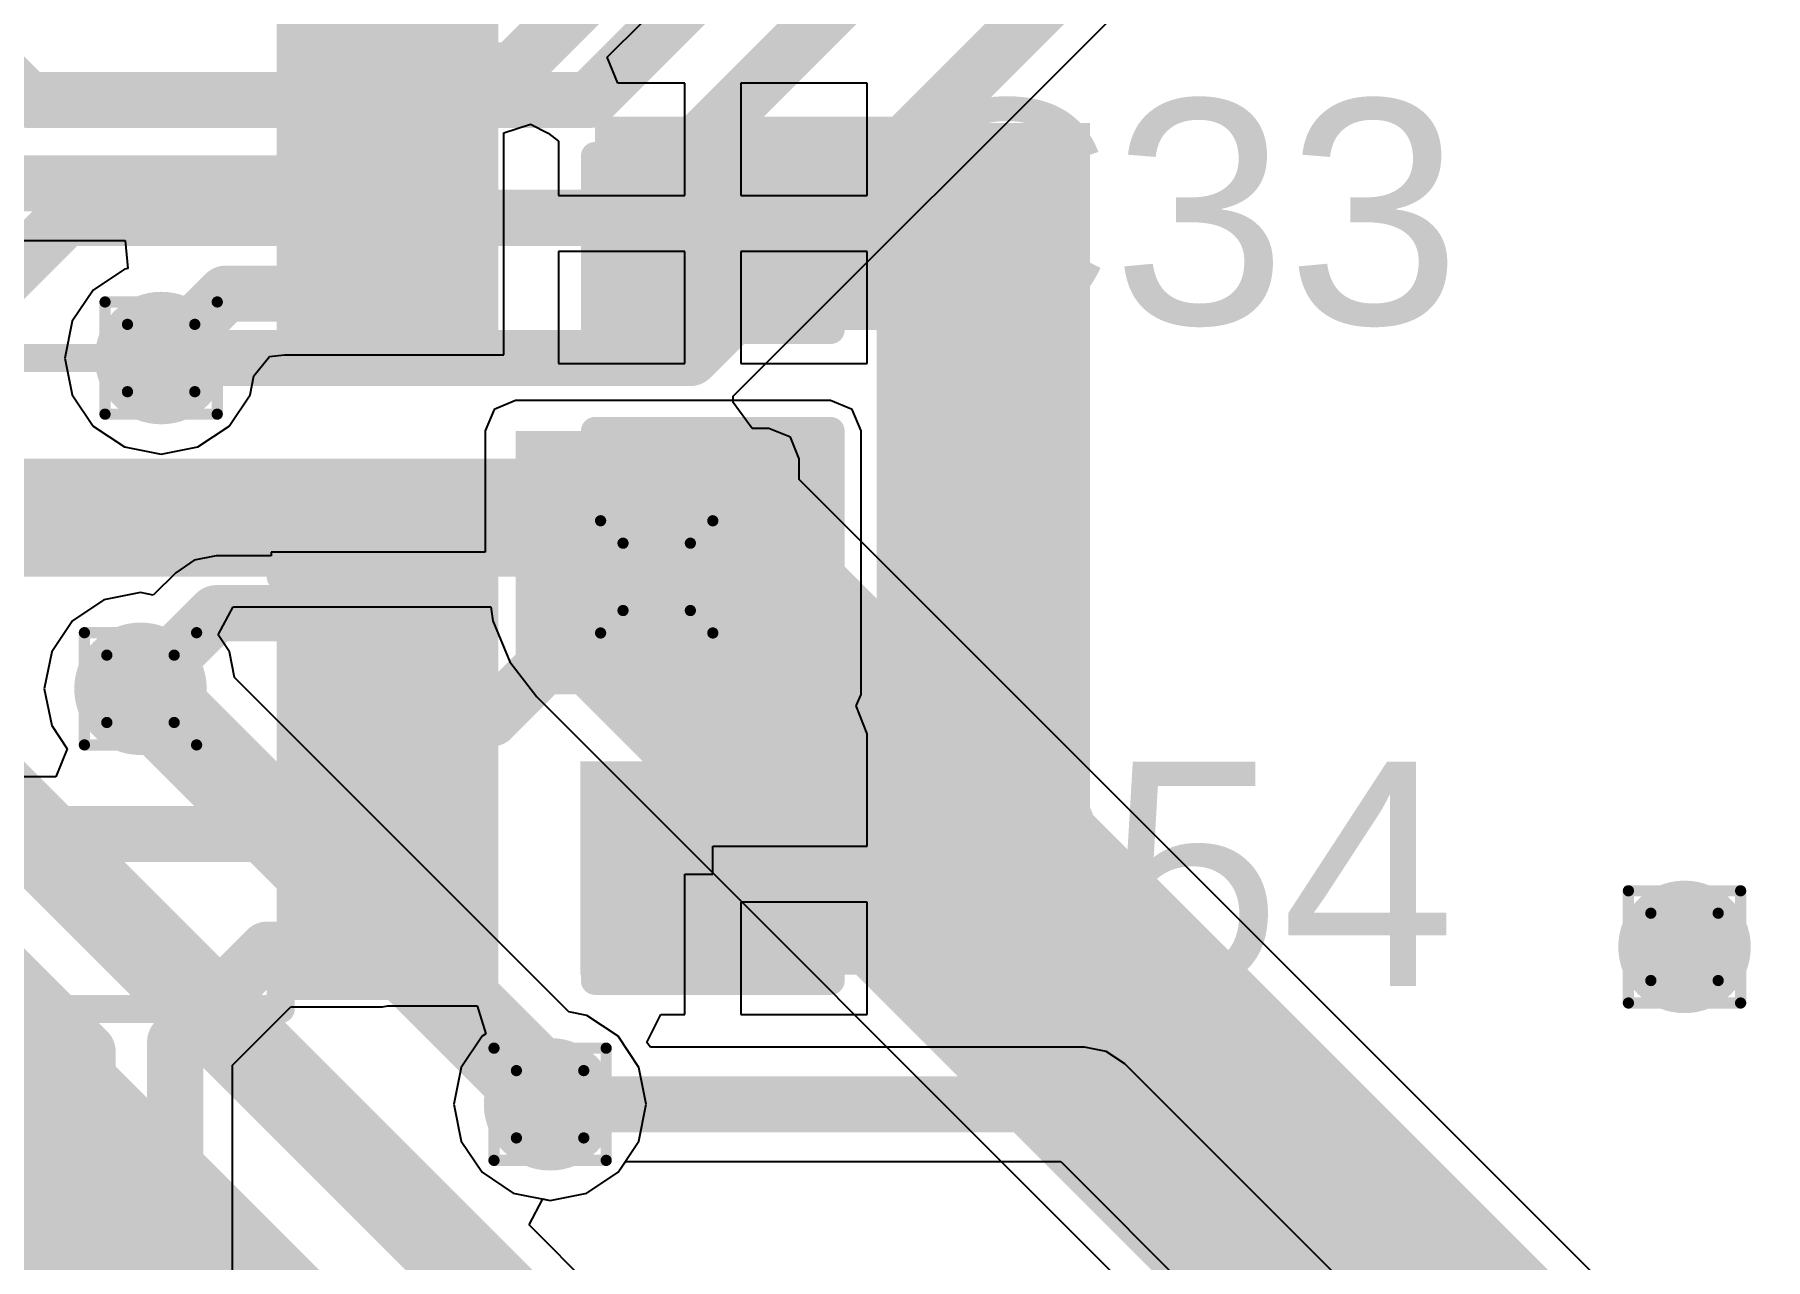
# Model space of a CAD drawing. Header units: inches. Extents: x -0.3 to 9.9, y -0.4 to 5.
# Drawn here: x 1.2029 to 1.5114, y 1.7793 to 1.9976 of the extents above; entities that cross this region are included whole.
import ezdxf

# ---------------------------------------------------------------- set-up
doc = ezdxf.new("R2010")
doc.units = ezdxf.units.IN
doc.header["$MEASUREMENT"] = 0
for name, color, linetype in [('Bottom Layer', 5, 'Continuous'), ('Bottom Solder', 6, 'Continuous'), ('Drill Drawing', 1, 'Continuous'), ('Top Layer', 1, 'Continuous'), ('Top Overlay', 2, 'Continuous'), ('Top Paste', 8, 'Continuous'), ('Top Solder', 216, 'Continuous'), ('Via Holes', 16, 'Continuous')]:
    doc.layers.add(name, color=color, linetype=linetype)
doc.styles.add('Arial', font='', dxfattribs={"height": 0.2})
doc.styles.get('Arial').set_extended_font_data('Arial')

# ---------------------------------------------------------------- blocks, each defined once
blk = doc.blocks.new('C___0603_46')
at = {"layer": 'Top Layer'}
for points in [[(-0.015, 0.0175), (-0.015, -0.0175), (-0.045, -0.0175), (-0.045, 0.0175)], [(0.045, 0.0175), (0.045, -0.0175), (0.015, -0.0175), (0.015, 0.0175)]]:
    blk.add_hatch(color=1, dxfattribs=at).paths.add_polyline_path(points)
at = {"layer": 'Top Paste'}
for points in [[(-0.015, 0.0175), (-0.015, -0.0175), (-0.045, -0.0175), (-0.045, 0.0175)], [(0.045, 0.0175), (0.045, -0.0175), (0.015, -0.0175), (0.015, 0.0175)]]:
    blk.add_hatch(color=8, dxfattribs=at).paths.add_polyline_path(points)
at = {"layer": 'Top Solder'}
for points in [[(-0.01264, 0.01986), (-0.01264, -0.01986), (-0.04736, -0.01986), (-0.04736, 0.01986)], [(0.04736, 0.01986), (0.04736, -0.01986), (0.01264, -0.01986), (0.01264, 0.01986)]]:
    blk.add_hatch(color=216, dxfattribs=at).paths.add_polyline_path(points)
at = {"layer": 'Top Overlay'}
for points in [[(-0.049, -0.021, 0.005, 0.005, 0), (-0.049, 0.021, 0.005, 0.005, 0)], [(-0.018, 0.021, 0.005, 0.005, 0), (-0.049, 0.021, 0.005, 0.005, 0)], [(0.049, 0.021, 0.005, 0.005, 0), (0.018, 0.021, 0.005, 0.005, 0)], [(0.049, -0.021, 0.005, 0.005, 0), (0.049, 0.021, 0.005, 0.005, 0)], [(-0.018, -0.021, 0.005, 0.005, 0), (-0.049, -0.021, 0.005, 0.005, 0)], [(0.049, -0.021, 0.005, 0.005, 0), (0.018, -0.021, 0.005, 0.005, 0)]]:
    blk.add_lwpolyline(points, format="xyseb", dxfattribs=at)
for points in [[(-0.05025, 0.021, 0.0025, 0.0025, 1), (-0.04775, 0.021, 0.0025, 0.0025, 1)], [(-0.05025, 0.021, 0.0025, 0.0025, 1), (-0.04775, 0.021, 0.0025, 0.0025, 1)], [(-0.01925, 0.021, 0.0025, 0.0025, 1), (-0.01675, 0.021, 0.0025, 0.0025, 1)], [(0.01675, 0.021, 0.0025, 0.0025, 1), (0.01925, 0.021, 0.0025, 0.0025, 1)], [(0.04775, 0.021, 0.0025, 0.0025, 1), (0.05025, 0.021, 0.0025, 0.0025, 1)], [(0.04775, 0.021, 0.0025, 0.0025, 1), (0.05025, 0.021, 0.0025, 0.0025, 1)], [(-0.05025, -0.021, 0.0025, 0.0025, 1), (-0.04775, -0.021, 0.0025, 0.0025, 1)], [(-0.05025, -0.021, 0.0025, 0.0025, 1), (-0.04775, -0.021, 0.0025, 0.0025, 1)], [(-0.01925, -0.021, 0.0025, 0.0025, 1), (-0.01675, -0.021, 0.0025, 0.0025, 1)], [(0.01675, -0.021, 0.0025, 0.0025, 1), (0.01925, -0.021, 0.0025, 0.0025, 1)], [(0.04775, -0.021, 0.0025, 0.0025, 1), (0.05025, -0.021, 0.0025, 0.0025, 1)], [(0.04775, -0.021, 0.0025, 0.0025, 1), (0.05025, -0.021, 0.0025, 0.0025, 1)]]:
    blk.add_lwpolyline(points, format="xyseb", close=True, dxfattribs=at)
blk = doc.blocks.new('8_VSSOP_51')
at = {"layer": 'Top Layer'}
for points in [[(-0.07677, 0.03543), (-0.04528, 0.03543), (-0.04528, 0.02362), (-0.07677, 0.02362)], [(0.04528, 0.03543), (0.07677, 0.03543), (0.07677, 0.02362), (0.04528, 0.02362)], [(-0.07677, 0.01575), (-0.04528, 0.01575), (-0.04528, 0.00394), (-0.07677, 0.00394)], [(0.04528, 0.01575), (0.07677, 0.01575), (0.07677, 0.00394), (0.04528, 0.00394)], [(-0.07677, -0.00394), (-0.04528, -0.00394), (-0.04528, -0.01575), (-0.07677, -0.01575)], [(0.04528, -0.00394), (0.07677, -0.00394), (0.07677, -0.01575), (0.04528, -0.01575)], [(-0.07677, -0.02362), (-0.04528, -0.02362), (-0.04528, -0.03543), (-0.07677, -0.03543)], [(0.04528, -0.02362), (0.07677, -0.02362), (0.07677, -0.03543), (0.04528, -0.03543)]]:
    blk.add_hatch(color=1, dxfattribs=at).paths.add_polyline_path(points)
at = {"layer": 'Top Paste'}
for points in [[(-0.07677, 0.03543), (-0.04528, 0.03543), (-0.04528, 0.02362), (-0.07677, 0.02362)], [(0.04528, 0.03543), (0.07677, 0.03543), (0.07677, 0.02362), (0.04528, 0.02362)], [(-0.07677, 0.01575), (-0.04528, 0.01575), (-0.04528, 0.00394), (-0.07677, 0.00394)], [(0.04528, 0.01575), (0.07677, 0.01575), (0.07677, 0.00394), (0.04528, 0.00394)], [(-0.07677, -0.00394), (-0.04528, -0.00394), (-0.04528, -0.01575), (-0.07677, -0.01575)], [(0.04528, -0.00394), (0.07677, -0.00394), (0.07677, -0.01575), (0.04528, -0.01575)], [(-0.07677, -0.02362), (-0.04528, -0.02362), (-0.04528, -0.03543), (-0.07677, -0.03543)], [(0.04528, -0.02362), (0.07677, -0.02362), (0.07677, -0.03543), (0.04528, -0.03543)]]:
    blk.add_hatch(color=8, dxfattribs=at).paths.add_polyline_path(points)
at = {"layer": 'Top Solder'}
for points in [[(-0.08077, 0.03943), (-0.04128, 0.03943), (-0.04128, 0.01962), (-0.08077, 0.01962)], [(0.04128, 0.03943), (0.08077, 0.03943), (0.08077, 0.01962), (0.04128, 0.01962)], [(-0.08077, 0.01975), (-0.04128, 0.01975), (-0.04128, -0.00006), (-0.08077, -0.00006)], [(0.04128, 0.01975), (0.08077, 0.01975), (0.08077, -0.00006), (0.04128, -0.00006)], [(-0.08077, 0.00006), (-0.04128, 0.00006), (-0.04128, -0.01975), (-0.08077, -0.01975)], [(0.04128, 0.00006), (0.08077, 0.00006), (0.08077, -0.01975), (0.04128, -0.01975)], [(-0.08077, -0.01962), (-0.04128, -0.01962), (-0.04128, -0.03943), (-0.08077, -0.03943)], [(0.04128, -0.01962), (0.08077, -0.01962), (0.08077, -0.03943), (0.04128, -0.03943)]]:
    blk.add_hatch(color=216, dxfattribs=at).paths.add_polyline_path(points)
at = {"layer": 'Top Overlay'}
for points in [[(-0.041, 0.041, 0.005, 0.005, 0), (0.038, 0.041, 0.005, 0.005, 0)], [(-0.087, 0.035, 0.005, 0.005, 0), (-0.082, 0.03, 0.005, 0.005, 0)], [(-0.087, 0.025, 0.005, 0.005, 0), (-0.087, 0.035, 0.005, 0.005, 0)], [(-0.087, 0.025, 0.005, 0.005, 0), (-0.082, 0.03, 0.005, 0.005, 0)], [(-0.041, -0.041, 0.005, 0.005, 0), (0.038, -0.041, 0.005, 0.005, 0)]]:
    blk.add_lwpolyline(points, format="xyseb", dxfattribs=at)
for points in [[(-0.04225, 0.041, 0.0025, 0.0025, 1), (-0.03975, 0.041, 0.0025, 0.0025, 1)], [(0.03675, 0.041, 0.0025, 0.0025, 1), (0.03925, 0.041, 0.0025, 0.0025, 1)], [(-0.08825, 0.035, 0.0025, 0.0025, 1), (-0.08575, 0.035, 0.0025, 0.0025, 1)], [(-0.08825, 0.035, 0.0025, 0.0025, 1), (-0.08575, 0.035, 0.0025, 0.0025, 1)], [(-0.08325, 0.03, 0.0025, 0.0025, 1), (-0.08075, 0.03, 0.0025, 0.0025, 1)], [(-0.08325, 0.03, 0.0025, 0.0025, 1), (-0.08075, 0.03, 0.0025, 0.0025, 1)], [(-0.08825, 0.025, 0.0025, 0.0025, 1), (-0.08575, 0.025, 0.0025, 0.0025, 1)], [(-0.08825, 0.025, 0.0025, 0.0025, 1), (-0.08575, 0.025, 0.0025, 0.0025, 1)], [(-0.04225, -0.041, 0.0025, 0.0025, 1), (-0.03975, -0.041, 0.0025, 0.0025, 1)], [(0.03675, -0.041, 0.0025, 0.0025, 1), (0.03925, -0.041, 0.0025, 0.0025, 1)]]:
    blk.add_lwpolyline(points, format="xyseb", close=True, dxfattribs=at)
blk = doc.blocks.new('VSSOP_8_2_2_3_0_5__52')
at = {"layer": 'Top Layer'}
for points in [[(-0.04528, 0.03543), (-0.04528, 0.02362), (-0.07677, 0.02362), (-0.07677, 0.03543)], [(0.07677, 0.03543), (0.07677, 0.02362), (0.04528, 0.02362), (0.04528, 0.03543)], [(-0.04528, 0.01575), (-0.04528, 0.00394), (-0.07677, 0.00394), (-0.07677, 0.01575)], [(0.07677, 0.01575), (0.07677, 0.00394), (0.04528, 0.00394), (0.04528, 0.01575)], [(-0.04528, -0.00394), (-0.04528, -0.01575), (-0.07677, -0.01575), (-0.07677, -0.00394)], [(0.07677, -0.00394), (0.07677, -0.01575), (0.04528, -0.01575), (0.04528, -0.00394)], [(-0.04528, -0.02362), (-0.04528, -0.03543), (-0.07677, -0.03543), (-0.07677, -0.02362)], [(0.07677, -0.02362), (0.07677, -0.03543), (0.04528, -0.03543), (0.04528, -0.02362)]]:
    blk.add_hatch(color=1, dxfattribs=at).paths.add_polyline_path(points)
at = {"layer": 'Top Paste'}
for points in [[(-0.04528, 0.03543), (-0.04528, 0.02362), (-0.07677, 0.02362), (-0.07677, 0.03543)], [(0.07677, 0.03543), (0.07677, 0.02362), (0.04528, 0.02362), (0.04528, 0.03543)], [(-0.04528, 0.01575), (-0.04528, 0.00394), (-0.07677, 0.00394), (-0.07677, 0.01575)], [(0.07677, 0.01575), (0.07677, 0.00394), (0.04528, 0.00394), (0.04528, 0.01575)], [(-0.04528, -0.00394), (-0.04528, -0.01575), (-0.07677, -0.01575), (-0.07677, -0.00394)], [(0.07677, -0.00394), (0.07677, -0.01575), (0.04528, -0.01575), (0.04528, -0.00394)], [(-0.04528, -0.02362), (-0.04528, -0.03543), (-0.07677, -0.03543), (-0.07677, -0.02362)], [(0.07677, -0.02362), (0.07677, -0.03543), (0.04528, -0.03543), (0.04528, -0.02362)]]:
    blk.add_hatch(color=8, dxfattribs=at).paths.add_polyline_path(points)
at = {"layer": 'Top Solder'}
for points in [[(-0.04128, 0.03943), (-0.04128, 0.01962), (-0.08077, 0.01962), (-0.08077, 0.03943)], [(0.08077, 0.03943), (0.08077, 0.01962), (0.04128, 0.01962), (0.04128, 0.03943)], [(-0.04128, 0.01975), (-0.04128, -0.00006), (-0.08077, -0.00006), (-0.08077, 0.01975)], [(0.08077, 0.01975), (0.08077, -0.00006), (0.04128, -0.00006), (0.04128, 0.01975)], [(-0.04128, 0.00006), (-0.04128, -0.01975), (-0.08077, -0.01975), (-0.08077, 0.00006)], [(0.08077, 0.00006), (0.08077, -0.01975), (0.04128, -0.01975), (0.04128, 0.00006)], [(-0.04128, -0.01962), (-0.04128, -0.03943), (-0.08077, -0.03943), (-0.08077, -0.01962)], [(0.08077, -0.01962), (0.08077, -0.03943), (0.04128, -0.03943), (0.04128, -0.01962)]]:
    blk.add_hatch(color=216, dxfattribs=at).paths.add_polyline_path(points)
at = {"layer": 'Top Overlay'}
for points in [[(-0.042, 0.036, 0.005, 0.005, 0), (-0.042, 0.041, 0.005, 0.005, 0)], [(-0.042, 0.041, 0.005, 0.005, 0), (0.042, 0.041, 0.005, 0.005, 0)], [(0.042, 0.036, 0.005, 0.005, 0), (0.042, 0.041, 0.005, 0.005, 0)], [(-0.088, 0.025, 0.005, 0.005, 0), (-0.088, 0.035, 0.005, 0.005, 0)], [(-0.088, 0.035, 0.005, 0.005, 0), (-0.083, 0.03, 0.005, 0.005, 0)], [(-0.088, 0.025, 0.005, 0.005, 0), (-0.083, 0.03, 0.005, 0.005, 0)], [(-0.042, -0.041, 0.005, 0.005, 0), (-0.042, -0.036, 0.005, 0.005, 0)], [(0.042, -0.041, 0.005, 0.005, 0), (0.042, -0.036, 0.005, 0.005, 0)], [(-0.042, -0.041, 0.005, 0.005, 0), (0.042, -0.041, 0.005, 0.005, 0)]]:
    blk.add_lwpolyline(points, format="xyseb", dxfattribs=at)
for points in [[(-0.04325, 0.041, 0.0025, 0.0025, 1), (-0.04075, 0.041, 0.0025, 0.0025, 1)], [(-0.04325, 0.041, 0.0025, 0.0025, 1), (-0.04075, 0.041, 0.0025, 0.0025, 1)], [(0.04075, 0.041, 0.0025, 0.0025, 1), (0.04325, 0.041, 0.0025, 0.0025, 1)], [(0.04075, 0.041, 0.0025, 0.0025, 1), (0.04325, 0.041, 0.0025, 0.0025, 1)], [(-0.08925, 0.035, 0.0025, 0.0025, 1), (-0.08675, 0.035, 0.0025, 0.0025, 1)], [(-0.08925, 0.035, 0.0025, 0.0025, 1), (-0.08675, 0.035, 0.0025, 0.0025, 1)], [(-0.04325, 0.036, 0.0025, 0.0025, 1), (-0.04075, 0.036, 0.0025, 0.0025, 1)], [(0.04075, 0.036, 0.0025, 0.0025, 1), (0.04325, 0.036, 0.0025, 0.0025, 1)], [(-0.08425, 0.03, 0.0025, 0.0025, 1), (-0.08175, 0.03, 0.0025, 0.0025, 1)], [(-0.08425, 0.03, 0.0025, 0.0025, 1), (-0.08175, 0.03, 0.0025, 0.0025, 1)], [(-0.08925, 0.025, 0.0025, 0.0025, 1), (-0.08675, 0.025, 0.0025, 0.0025, 1)], [(-0.08925, 0.025, 0.0025, 0.0025, 1), (-0.08675, 0.025, 0.0025, 0.0025, 1)], [(-0.04325, -0.036, 0.0025, 0.0025, 1), (-0.04075, -0.036, 0.0025, 0.0025, 1)], [(0.04075, -0.036, 0.0025, 0.0025, 1), (0.04325, -0.036, 0.0025, 0.0025, 1)], [(-0.04325, -0.041, 0.0025, 0.0025, 1), (-0.04075, -0.041, 0.0025, 0.0025, 1)], [(-0.04325, -0.041, 0.0025, 0.0025, 1), (-0.04075, -0.041, 0.0025, 0.0025, 1)], [(0.04075, -0.041, 0.0025, 0.0025, 1), (0.04325, -0.041, 0.0025, 0.0025, 1)], [(0.04075, -0.041, 0.0025, 0.0025, 1), (0.04325, -0.041, 0.0025, 0.0025, 1)]]:
    blk.add_lwpolyline(points, format="xyseb", close=True, dxfattribs=at)
blk = doc.blocks.new('C___0603_186')
at = {"layer": 'Top Layer'}
for points in [[(-0.015, 0.0175), (-0.015, -0.0175), (-0.045, -0.0175), (-0.045, 0.0175)], [(0.045, 0.0175), (0.045, -0.0175), (0.015, -0.0175), (0.015, 0.0175)]]:
    blk.add_hatch(color=1, dxfattribs=at).paths.add_polyline_path(points)
at = {"layer": 'Top Paste'}
for points in [[(-0.015, 0.0175), (-0.015, -0.0175), (-0.045, -0.0175), (-0.045, 0.0175)], [(0.045, 0.0175), (0.045, -0.0175), (0.015, -0.0175), (0.015, 0.0175)]]:
    blk.add_hatch(color=8, dxfattribs=at).paths.add_polyline_path(points)
at = {"layer": 'Top Solder'}
for points in [[(-0.01264, 0.01986), (-0.01264, -0.01986), (-0.04736, -0.01986), (-0.04736, 0.01986)], [(0.04736, 0.01986), (0.04736, -0.01986), (0.01264, -0.01986), (0.01264, 0.01986)]]:
    blk.add_hatch(color=216, dxfattribs=at).paths.add_polyline_path(points)
at = {"layer": 'Top Overlay'}
for points in [[(-0.049, -0.021, 0.005, 0.005, 0), (-0.049, 0.021, 0.005, 0.005, 0)], [(-0.018, 0.021, 0.005, 0.005, 0), (-0.049, 0.021, 0.005, 0.005, 0)], [(0.049, 0.021, 0.005, 0.005, 0), (0.018, 0.021, 0.005, 0.005, 0)], [(0.049, -0.021, 0.005, 0.005, 0), (0.049, 0.021, 0.005, 0.005, 0)], [(-0.018, -0.021, 0.005, 0.005, 0), (-0.049, -0.021, 0.005, 0.005, 0)], [(0.049, -0.021, 0.005, 0.005, 0), (0.018, -0.021, 0.005, 0.005, 0)]]:
    blk.add_lwpolyline(points, format="xyseb", dxfattribs=at)
for points in [[(-0.05025, 0.021, 0.0025, 0.0025, 1), (-0.04775, 0.021, 0.0025, 0.0025, 1)], [(-0.05025, 0.021, 0.0025, 0.0025, 1), (-0.04775, 0.021, 0.0025, 0.0025, 1)], [(-0.01925, 0.021, 0.0025, 0.0025, 1), (-0.01675, 0.021, 0.0025, 0.0025, 1)], [(0.01675, 0.021, 0.0025, 0.0025, 1), (0.01925, 0.021, 0.0025, 0.0025, 1)], [(0.04775, 0.021, 0.0025, 0.0025, 1), (0.05025, 0.021, 0.0025, 0.0025, 1)], [(0.04775, 0.021, 0.0025, 0.0025, 1), (0.05025, 0.021, 0.0025, 0.0025, 1)], [(-0.05025, -0.021, 0.0025, 0.0025, 1), (-0.04775, -0.021, 0.0025, 0.0025, 1)], [(-0.05025, -0.021, 0.0025, 0.0025, 1), (-0.04775, -0.021, 0.0025, 0.0025, 1)], [(-0.01925, -0.021, 0.0025, 0.0025, 1), (-0.01675, -0.021, 0.0025, 0.0025, 1)], [(0.01675, -0.021, 0.0025, 0.0025, 1), (0.01925, -0.021, 0.0025, 0.0025, 1)], [(0.04775, -0.021, 0.0025, 0.0025, 1), (0.05025, -0.021, 0.0025, 0.0025, 1)], [(0.04775, -0.021, 0.0025, 0.0025, 1), (0.05025, -0.021, 0.0025, 0.0025, 1)]]:
    blk.add_lwpolyline(points, format="xyseb", close=True, dxfattribs=at)

msp = doc.modelspace()

# ---------------------------------------------------------------- hatches: boundary and pattern name
at = {"layer": 'Bottom Layer'}
h = msp.add_hatch(color=5, dxfattribs=at)
edge = h.paths.add_edge_path()
edge.add_arc((1.2255, 1.93995), 0.01181, 0, 360)
msp.add_hatch(color=5, dxfattribs=at).paths.add_polyline_path([(1.08082, 1.901), (1.33382, 1.901), (1.33382, 1.922), (1.08082, 1.922)])
h = msp.add_hatch(color=5, dxfattribs=at)
edge = h.paths.add_edge_path()
edge.add_arc((1.31382, 1.90095), 0.01181, 0, 360)
h = msp.add_hatch(color=5, dxfattribs=at)
edge = h.paths.add_edge_path()
edge.add_arc((1.22182, 1.881), 0.01181, 0, 360)
h = msp.add_hatch(color=5, dxfattribs=at)
edge = h.paths.add_edge_path()
edge.add_arc((1.497, 1.835), 0.01181, 0, 360)
h = msp.add_hatch(color=5, dxfattribs=at)
edge = h.paths.add_edge_path()
edge.add_arc((1.29482, 1.80695), 0.01181, 0, 360)
at = {"layer": 'Bottom Solder'}
h = msp.add_hatch(color=6, dxfattribs=at)
edge = h.paths.add_edge_path()
edge.add_arc((1.2255, 1.93995), 0.00591, 0, 360)
h = msp.add_hatch(color=6, dxfattribs=at)
edge = h.paths.add_edge_path()
edge.add_arc((1.31382, 1.90095), 0.00591, 0, 360)
h = msp.add_hatch(color=6, dxfattribs=at)
edge = h.paths.add_edge_path()
edge.add_arc((1.22182, 1.881), 0.00591, 0, 360)
h = msp.add_hatch(color=6, dxfattribs=at)
edge = h.paths.add_edge_path()
edge.add_arc((1.497, 1.835), 0.00591, 0, 360)
h = msp.add_hatch(color=6, dxfattribs=at)
edge = h.paths.add_edge_path()
edge.add_arc((1.29482, 1.80695), 0.00591, 0, 360)
at = {"layer": 'Top Layer'}
for points in [[(1.36982, 1.98295), (1.30282, 1.98295), (1.30282, 1.94495), (1.36982, 1.94495)], [(1.35305, 1.98182), (1.35305, 1.833), (1.39105, 1.833), (1.39105, 1.98182)], [(1.28867, 1.88), (1.34482, 1.88), (1.34482, 1.92695), (1.28867, 1.92695)], [(1.30018, 1.83005), (1.39, 1.83005), (1.39, 1.86805), (1.30018, 1.86805)]]:
    msp.add_hatch(color=1, dxfattribs=at).paths.add_polyline_path(points)
h = msp.add_hatch(color=1, dxfattribs=at)
edge = h.paths.add_edge_path()
edge.add_arc((1.2255, 1.93995), 0.01181, 0, 360)
h = msp.add_hatch(color=1, dxfattribs=at)
edge = h.paths.add_edge_path()
edge.add_arc((1.31382, 1.90095), 0.01181, 0, 360)
h = msp.add_hatch(color=1, dxfattribs=at)
edge = h.paths.add_edge_path()
edge.add_arc((1.22182, 1.881), 0.01181, 0, 360)
h = msp.add_hatch(color=1, dxfattribs=at)
edge = h.paths.add_edge_path()
edge.add_arc((1.497, 1.835), 0.01181, 0, 360)
h = msp.add_hatch(color=1, dxfattribs=at)
edge = h.paths.add_edge_path()
edge.add_arc((1.29482, 1.80695), 0.01181, 0, 360)
at = {"layer": 'Top Solder'}
h = msp.add_hatch(color=216, dxfattribs=at)
edge = h.paths.add_edge_path()
edge.add_arc((1.2255, 1.93995), 0.00591, 0, 360)
h = msp.add_hatch(color=216, dxfattribs=at)
edge = h.paths.add_edge_path()
edge.add_arc((1.31382, 1.90095), 0.00591, 0, 360)
h = msp.add_hatch(color=216, dxfattribs=at)
edge = h.paths.add_edge_path()
edge.add_arc((1.22182, 1.881), 0.00591, 0, 360)
h = msp.add_hatch(color=216, dxfattribs=at)
edge = h.paths.add_edge_path()
edge.add_arc((1.497, 1.835), 0.00591, 0, 360)
h = msp.add_hatch(color=216, dxfattribs=at)
edge = h.paths.add_edge_path()
edge.add_arc((1.29482, 1.80695), 0.00591, 0, 360)
at = {"layer": 'Via Holes'}
h = msp.add_hatch(color=7, dxfattribs=at)
edge = h.paths.add_edge_path()
edge.add_arc((1.2255, 1.93995), 0.00591, 0, 360)
h = msp.add_hatch(color=7, dxfattribs=at)
edge = h.paths.add_edge_path()
edge.add_arc((1.31382, 1.90095), 0.00591, 0, 360)
h = msp.add_hatch(color=7, dxfattribs=at)
edge = h.paths.add_edge_path()
edge.add_arc((1.22182, 1.881), 0.00591, 0, 360)
h = msp.add_hatch(color=7, dxfattribs=at)
edge = h.paths.add_edge_path()
edge.add_arc((1.497, 1.835), 0.00591, 0, 360)
h = msp.add_hatch(color=7, dxfattribs=at)
edge = h.paths.add_edge_path()
edge.add_arc((1.29482, 1.80695), 0.00591, 0, 360)

# ---------------------------------------------------------------- linework, layer by layer
at = {"layer": 'Bottom Layer'}
for p, q in [((1.32747, 1.93318), (1.47801, 2.08371)), ((1.32743, 1.93204), (1.32747, 1.93318)), ((1.33082, 1.92741), (1.32743, 1.93204)), ((1.33382, 1.92741), (1.33082, 1.92741)), ((1.33765, 1.92583), (1.33382, 1.92741)), ((1.33923, 1.922), (1.33765, 1.92583)), ((1.33923, 1.91833), (1.33923, 1.922)), ((1.6074, 1.65017), (1.33923, 1.91833)), ((1.23564, 1.89059), (1.23831, 1.89559)), ((1.23831, 1.89559), (1.28427, 1.89559)), ((1.28427, 1.89559), (1.28459, 1.89312)), ((1.28459, 1.89312), (1.28762, 1.88582)), ((1.23766, 1.88756), (1.23564, 1.89059)), ((1.23856, 1.88301), (1.23766, 1.88756)), ((1.28762, 1.88582), (1.29243, 1.87955)), ((1.29814, 1.82343), (1.23856, 1.88301)), ((1.29243, 1.87955), (1.55574, 1.61624)), ((1.30138, 1.82278), (1.29814, 1.82343)), ((1.30694, 1.81907), (1.30138, 1.82278)), ((1.31066, 1.81351), (1.30694, 1.81907)), ((1.31196, 1.80695), (1.31066, 1.81351)), ((1.31066, 1.80039), (1.31196, 1.80695)), ((1.30694, 1.79483), (1.31066, 1.80039)), ((1.30138, 1.79111), (1.30694, 1.79483)), ((1.29106, 1.78546), (1.29352, 1.79007)), ((1.29352, 1.79007), (1.29482, 1.78981)), ((1.29482, 1.78981), (1.30138, 1.79111)), ((1.30233, 1.77419), (1.29106, 1.78546))]:
    msp.add_line(p, q, dxfattribs=at)
for points in [[(1.30782, 1.96495, 0.01, 0.01, 0), (1.54482, 2.20195, 0.01, 0.01, 0)], [(1.31982, 1.93995, 0.01, 0.01, 0), (1.56282, 2.18295, 0.01, 0.01, 0)], [(1.30182, 1.98595, 0.01, 0.01, 0), (1.37082, 2.05495, 0.01, 0.01, 0)], [(1.17682, 2.01095, 0.01, 0.01, 0), (1.20182, 1.98595, 0.01, 0.01, 0)], [(1.20182, 1.98595, 0.01, 0.01, 0), (1.30182, 1.98595, 0.01, 0.01, 0)], [(1.183, 1.93944, 0.01, 0.01, 0), (1.20851, 1.96495, 0.01, 0.01, 0)], [(1.20851, 1.96495, 0.01, 0.01, 0), (1.30782, 1.96495, 0.01, 0.01, 0)], [(1.2255, 1.93995, 0.01, 0.01, 0), (1.31982, 1.93995, 0.01, 0.01, 0)], [(1.31382, 1.90095, 0.05, 0.05, 0), (1.586, 1.62877, 0.05, 0.05, 0)], [(1.22182, 1.881, 0.016, 0.016, 0), (1.29442, 1.80841, 0.016, 0.016, 0)], [(1.17882, 1.87895, 0.016, 0.016, 0), (1.30032, 1.75745, 0.016, 0.016, 0)], [(1.16282, 1.83995, 0.04, 0.04, 0), (1.31677, 1.686, 0.04, 0.04, 0)]]:
    msp.add_lwpolyline(points, format="xyseb", dxfattribs=at)
for points in [[(1.19932, 1.98595, 0.005, 0.005, 1), (1.20432, 1.98595, 0.005, 0.005, 1)], [(1.19932, 1.98595, 0.005, 0.005, 1), (1.20432, 1.98595, 0.005, 0.005, 1)], [(1.29932, 1.98595, 0.005, 0.005, 1), (1.30432, 1.98595, 0.005, 0.005, 1)], [(1.29932, 1.98595, 0.005, 0.005, 1), (1.30432, 1.98595, 0.005, 0.005, 1)], [(1.20601, 1.96495, 0.005, 0.005, 1), (1.21101, 1.96495, 0.005, 0.005, 1)], [(1.20601, 1.96495, 0.005, 0.005, 1), (1.21101, 1.96495, 0.005, 0.005, 1)], [(1.30532, 1.96495, 0.005, 0.005, 1), (1.31032, 1.96495, 0.005, 0.005, 1)], [(1.30532, 1.96495, 0.005, 0.005, 1), (1.31032, 1.96495, 0.005, 0.005, 1)], [(1.223, 1.93995, 0.005, 0.005, 1), (1.228, 1.93995, 0.005, 0.005, 1)], [(1.31732, 1.93995, 0.005, 0.005, 1), (1.32232, 1.93995, 0.005, 0.005, 1)], [(1.31732, 1.93995, 0.005, 0.005, 1), (1.32232, 1.93995, 0.005, 0.005, 1)], [(1.30132, 1.90095, 0.025, 0.025, 1), (1.32632, 1.90095, 0.025, 0.025, 1)], [(1.21782, 1.881, 0.008, 0.008, 1), (1.22582, 1.881, 0.008, 0.008, 1)], [(1.29042, 1.80841, 0.008, 0.008, 1), (1.29842, 1.80841, 0.008, 0.008, 1)]]:
    msp.add_lwpolyline(points, format="xyseb", close=True, dxfattribs=at)
at = {"layer": 'Drill Drawing'}
for points in [[(1.2155, 1.94995, 0.002, 0.002, 0), (1.2355, 1.94995, 0.002, 0.002, 0)], [(1.2155, 1.92995, 0.002, 0.002, 0), (1.2155, 1.94995, 0.002, 0.002, 0)], [(1.2355, 1.92995, 0.002, 0.002, 0), (1.2355, 1.94995, 0.002, 0.002, 0)], [(1.2195, 1.94595, 0.002, 0.002, 0), (1.2315, 1.94595, 0.002, 0.002, 0)], [(1.2195, 1.93395, 0.002, 0.002, 0), (1.2195, 1.94595, 0.002, 0.002, 0)], [(1.2315, 1.93395, 0.002, 0.002, 0), (1.2315, 1.94595, 0.002, 0.002, 0)], [(1.2195, 1.93395, 0.002, 0.002, 0), (1.2315, 1.93395, 0.002, 0.002, 0)], [(1.2155, 1.92995, 0.002, 0.002, 0), (1.2355, 1.92995, 0.002, 0.002, 0)], [(1.30382, 1.91095, 0.002, 0.002, 0), (1.32382, 1.91095, 0.002, 0.002, 0)], [(1.30382, 1.89095, 0.002, 0.002, 0), (1.30382, 1.91095, 0.002, 0.002, 0)], [(1.32382, 1.89095, 0.002, 0.002, 0), (1.32382, 1.91095, 0.002, 0.002, 0)], [(1.30782, 1.90695, 0.002, 0.002, 0), (1.31982, 1.90695, 0.002, 0.002, 0)], [(1.30782, 1.89495, 0.002, 0.002, 0), (1.30782, 1.90695, 0.002, 0.002, 0)], [(1.31982, 1.89495, 0.002, 0.002, 0), (1.31982, 1.90695, 0.002, 0.002, 0)], [(1.30782, 1.89495, 0.002, 0.002, 0), (1.31982, 1.89495, 0.002, 0.002, 0)], [(1.21182, 1.891, 0.002, 0.002, 0), (1.23182, 1.891, 0.002, 0.002, 0)], [(1.21182, 1.871, 0.002, 0.002, 0), (1.21182, 1.891, 0.002, 0.002, 0)], [(1.23182, 1.871, 0.002, 0.002, 0), (1.23182, 1.891, 0.002, 0.002, 0)], [(1.30382, 1.89095, 0.002, 0.002, 0), (1.32382, 1.89095, 0.002, 0.002, 0)], [(1.21582, 1.887, 0.002, 0.002, 0), (1.22782, 1.887, 0.002, 0.002, 0)], [(1.21582, 1.875, 0.002, 0.002, 0), (1.21582, 1.887, 0.002, 0.002, 0)], [(1.22782, 1.875, 0.002, 0.002, 0), (1.22782, 1.887, 0.002, 0.002, 0)], [(1.21582, 1.875, 0.002, 0.002, 0), (1.22782, 1.875, 0.002, 0.002, 0)], [(1.21182, 1.871, 0.002, 0.002, 0), (1.23182, 1.871, 0.002, 0.002, 0)], [(1.487, 1.845, 0.002, 0.002, 0), (1.507, 1.845, 0.002, 0.002, 0)], [(1.487, 1.825, 0.002, 0.002, 0), (1.487, 1.845, 0.002, 0.002, 0)], [(1.507, 1.825, 0.002, 0.002, 0), (1.507, 1.845, 0.002, 0.002, 0)], [(1.491, 1.841, 0.002, 0.002, 0), (1.503, 1.841, 0.002, 0.002, 0)], [(1.491, 1.829, 0.002, 0.002, 0), (1.491, 1.841, 0.002, 0.002, 0)], [(1.503, 1.829, 0.002, 0.002, 0), (1.503, 1.841, 0.002, 0.002, 0)], [(1.491, 1.829, 0.002, 0.002, 0), (1.503, 1.829, 0.002, 0.002, 0)], [(1.487, 1.825, 0.002, 0.002, 0), (1.507, 1.825, 0.002, 0.002, 0)], [(1.28482, 1.81695, 0.002, 0.002, 0), (1.30482, 1.81695, 0.002, 0.002, 0)], [(1.28482, 1.79695, 0.002, 0.002, 0), (1.28482, 1.81695, 0.002, 0.002, 0)], [(1.30482, 1.79695, 0.002, 0.002, 0), (1.30482, 1.81695, 0.002, 0.002, 0)], [(1.28882, 1.81295, 0.002, 0.002, 0), (1.30082, 1.81295, 0.002, 0.002, 0)], [(1.28882, 1.80095, 0.002, 0.002, 0), (1.28882, 1.81295, 0.002, 0.002, 0)], [(1.30082, 1.80095, 0.002, 0.002, 0), (1.30082, 1.81295, 0.002, 0.002, 0)], [(1.28882, 1.80095, 0.002, 0.002, 0), (1.30082, 1.80095, 0.002, 0.002, 0)], [(1.28482, 1.79695, 0.002, 0.002, 0), (1.30482, 1.79695, 0.002, 0.002, 0)]]:
    msp.add_lwpolyline(points, format="xyseb", dxfattribs=at)
for points in [[(1.215, 1.94995, 0.001, 0.001, 1), (1.216, 1.94995, 0.001, 0.001, 1)], [(1.215, 1.94995, 0.001, 0.001, 1), (1.216, 1.94995, 0.001, 0.001, 1)], [(1.235, 1.94995, 0.001, 0.001, 1), (1.236, 1.94995, 0.001, 0.001, 1)], [(1.235, 1.94995, 0.001, 0.001, 1), (1.236, 1.94995, 0.001, 0.001, 1)], [(1.219, 1.94595, 0.001, 0.001, 1), (1.22, 1.94595, 0.001, 0.001, 1)], [(1.219, 1.94595, 0.001, 0.001, 1), (1.22, 1.94595, 0.001, 0.001, 1)], [(1.231, 1.94595, 0.001, 0.001, 1), (1.232, 1.94595, 0.001, 0.001, 1)], [(1.231, 1.94595, 0.001, 0.001, 1), (1.232, 1.94595, 0.001, 0.001, 1)], [(1.219, 1.93395, 0.001, 0.001, 1), (1.22, 1.93395, 0.001, 0.001, 1)], [(1.219, 1.93395, 0.001, 0.001, 1), (1.22, 1.93395, 0.001, 0.001, 1)], [(1.231, 1.93395, 0.001, 0.001, 1), (1.232, 1.93395, 0.001, 0.001, 1)], [(1.231, 1.93395, 0.001, 0.001, 1), (1.232, 1.93395, 0.001, 0.001, 1)], [(1.215, 1.92995, 0.001, 0.001, 1), (1.216, 1.92995, 0.001, 0.001, 1)], [(1.215, 1.92995, 0.001, 0.001, 1), (1.216, 1.92995, 0.001, 0.001, 1)], [(1.235, 1.92995, 0.001, 0.001, 1), (1.236, 1.92995, 0.001, 0.001, 1)], [(1.235, 1.92995, 0.001, 0.001, 1), (1.236, 1.92995, 0.001, 0.001, 1)], [(1.30332, 1.91095, 0.001, 0.001, 1), (1.30432, 1.91095, 0.001, 0.001, 1)], [(1.30332, 1.91095, 0.001, 0.001, 1), (1.30432, 1.91095, 0.001, 0.001, 1)], [(1.32332, 1.91095, 0.001, 0.001, 1), (1.32432, 1.91095, 0.001, 0.001, 1)], [(1.32332, 1.91095, 0.001, 0.001, 1), (1.32432, 1.91095, 0.001, 0.001, 1)], [(1.30732, 1.90695, 0.001, 0.001, 1), (1.30832, 1.90695, 0.001, 0.001, 1)], [(1.30732, 1.90695, 0.001, 0.001, 1), (1.30832, 1.90695, 0.001, 0.001, 1)], [(1.31932, 1.90695, 0.001, 0.001, 1), (1.32032, 1.90695, 0.001, 0.001, 1)], [(1.31932, 1.90695, 0.001, 0.001, 1), (1.32032, 1.90695, 0.001, 0.001, 1)], [(1.30732, 1.89495, 0.001, 0.001, 1), (1.30832, 1.89495, 0.001, 0.001, 1)], [(1.30732, 1.89495, 0.001, 0.001, 1), (1.30832, 1.89495, 0.001, 0.001, 1)], [(1.31932, 1.89495, 0.001, 0.001, 1), (1.32032, 1.89495, 0.001, 0.001, 1)], [(1.31932, 1.89495, 0.001, 0.001, 1), (1.32032, 1.89495, 0.001, 0.001, 1)], [(1.21132, 1.891, 0.001, 0.001, 1), (1.21232, 1.891, 0.001, 0.001, 1)], [(1.21132, 1.891, 0.001, 0.001, 1), (1.21232, 1.891, 0.001, 0.001, 1)], [(1.23132, 1.891, 0.001, 0.001, 1), (1.23232, 1.891, 0.001, 0.001, 1)], [(1.23132, 1.891, 0.001, 0.001, 1), (1.23232, 1.891, 0.001, 0.001, 1)], [(1.30332, 1.89095, 0.001, 0.001, 1), (1.30432, 1.89095, 0.001, 0.001, 1)], [(1.30332, 1.89095, 0.001, 0.001, 1), (1.30432, 1.89095, 0.001, 0.001, 1)], [(1.32332, 1.89095, 0.001, 0.001, 1), (1.32432, 1.89095, 0.001, 0.001, 1)], [(1.32332, 1.89095, 0.001, 0.001, 1), (1.32432, 1.89095, 0.001, 0.001, 1)], [(1.21532, 1.887, 0.001, 0.001, 1), (1.21632, 1.887, 0.001, 0.001, 1)], [(1.21532, 1.887, 0.001, 0.001, 1), (1.21632, 1.887, 0.001, 0.001, 1)], [(1.22732, 1.887, 0.001, 0.001, 1), (1.22832, 1.887, 0.001, 0.001, 1)], [(1.22732, 1.887, 0.001, 0.001, 1), (1.22832, 1.887, 0.001, 0.001, 1)], [(1.21532, 1.875, 0.001, 0.001, 1), (1.21632, 1.875, 0.001, 0.001, 1)], [(1.21532, 1.875, 0.001, 0.001, 1), (1.21632, 1.875, 0.001, 0.001, 1)], [(1.22732, 1.875, 0.001, 0.001, 1), (1.22832, 1.875, 0.001, 0.001, 1)], [(1.22732, 1.875, 0.001, 0.001, 1), (1.22832, 1.875, 0.001, 0.001, 1)], [(1.21132, 1.871, 0.001, 0.001, 1), (1.21232, 1.871, 0.001, 0.001, 1)], [(1.21132, 1.871, 0.001, 0.001, 1), (1.21232, 1.871, 0.001, 0.001, 1)], [(1.23132, 1.871, 0.001, 0.001, 1), (1.23232, 1.871, 0.001, 0.001, 1)], [(1.23132, 1.871, 0.001, 0.001, 1), (1.23232, 1.871, 0.001, 0.001, 1)], [(1.4865, 1.845, 0.001, 0.001, 1), (1.4875, 1.845, 0.001, 0.001, 1)], [(1.4865, 1.845, 0.001, 0.001, 1), (1.4875, 1.845, 0.001, 0.001, 1)], [(1.5065, 1.845, 0.001, 0.001, 1), (1.5075, 1.845, 0.001, 0.001, 1)], [(1.5065, 1.845, 0.001, 0.001, 1), (1.5075, 1.845, 0.001, 0.001, 1)], [(1.4905, 1.841, 0.001, 0.001, 1), (1.4915, 1.841, 0.001, 0.001, 1)], [(1.4905, 1.841, 0.001, 0.001, 1), (1.4915, 1.841, 0.001, 0.001, 1)], [(1.5025, 1.841, 0.001, 0.001, 1), (1.5035, 1.841, 0.001, 0.001, 1)], [(1.5025, 1.841, 0.001, 0.001, 1), (1.5035, 1.841, 0.001, 0.001, 1)], [(1.4905, 1.829, 0.001, 0.001, 1), (1.4915, 1.829, 0.001, 0.001, 1)], [(1.4905, 1.829, 0.001, 0.001, 1), (1.4915, 1.829, 0.001, 0.001, 1)], [(1.5025, 1.829, 0.001, 0.001, 1), (1.5035, 1.829, 0.001, 0.001, 1)], [(1.5025, 1.829, 0.001, 0.001, 1), (1.5035, 1.829, 0.001, 0.001, 1)], [(1.4865, 1.825, 0.001, 0.001, 1), (1.4875, 1.825, 0.001, 0.001, 1)], [(1.4865, 1.825, 0.001, 0.001, 1), (1.4875, 1.825, 0.001, 0.001, 1)], [(1.5065, 1.825, 0.001, 0.001, 1), (1.5075, 1.825, 0.001, 0.001, 1)], [(1.5065, 1.825, 0.001, 0.001, 1), (1.5075, 1.825, 0.001, 0.001, 1)], [(1.28432, 1.81695, 0.001, 0.001, 1), (1.28532, 1.81695, 0.001, 0.001, 1)], [(1.28432, 1.81695, 0.001, 0.001, 1), (1.28532, 1.81695, 0.001, 0.001, 1)], [(1.30432, 1.81695, 0.001, 0.001, 1), (1.30532, 1.81695, 0.001, 0.001, 1)], [(1.30432, 1.81695, 0.001, 0.001, 1), (1.30532, 1.81695, 0.001, 0.001, 1)], [(1.28832, 1.81295, 0.001, 0.001, 1), (1.28932, 1.81295, 0.001, 0.001, 1)], [(1.28832, 1.81295, 0.001, 0.001, 1), (1.28932, 1.81295, 0.001, 0.001, 1)], [(1.30032, 1.81295, 0.001, 0.001, 1), (1.30132, 1.81295, 0.001, 0.001, 1)], [(1.30032, 1.81295, 0.001, 0.001, 1), (1.30132, 1.81295, 0.001, 0.001, 1)], [(1.28832, 1.80095, 0.001, 0.001, 1), (1.28932, 1.80095, 0.001, 0.001, 1)], [(1.28832, 1.80095, 0.001, 0.001, 1), (1.28932, 1.80095, 0.001, 0.001, 1)], [(1.30032, 1.80095, 0.001, 0.001, 1), (1.30132, 1.80095, 0.001, 0.001, 1)], [(1.30032, 1.80095, 0.001, 0.001, 1), (1.30132, 1.80095, 0.001, 0.001, 1)], [(1.28432, 1.79695, 0.001, 0.001, 1), (1.28532, 1.79695, 0.001, 0.001, 1)], [(1.28432, 1.79695, 0.001, 0.001, 1), (1.28532, 1.79695, 0.001, 0.001, 1)], [(1.30432, 1.79695, 0.001, 0.001, 1), (1.30532, 1.79695, 0.001, 0.001, 1)], [(1.30432, 1.79695, 0.001, 0.001, 1), (1.30532, 1.79695, 0.001, 0.001, 1)]]:
    msp.add_lwpolyline(points, format="xyseb", close=True, dxfattribs=at)
at = {"layer": 'Top Layer'}
for p, q in [((1.305, 1.99357), (1.31121, 1.99977)), ((1.30692, 1.98895), (1.305, 1.99357)), ((1.31882, 1.98895), (1.30692, 1.98895)), ((1.31882, 1.96895), (1.31882, 1.98895)), ((1.35132, 1.98895), (1.32882, 1.98895)), ((1.32882, 1.98895), (1.32882, 1.96895)), ((1.35132, 1.96895), (1.35132, 1.98895)), ((1.28659, 1.9801), (1.29135, 1.98164)), ((1.29135, 1.98164), (1.29449, 1.98001)), ((1.28659, 1.94052), (1.28659, 1.9801)), ((1.29449, 1.98001), (1.29632, 1.97859)), ((1.29632, 1.97859), (1.29632, 1.96895)), ((1.29632, 1.96895), (1.31882, 1.96895)), ((1.32882, 1.96895), (1.35132, 1.96895)), ((1.18465, 1.96091), (1.21908, 1.96091)), ((1.21908, 1.96091), (1.21957, 1.95591)), ((1.31882, 1.95895), (1.29632, 1.95895)), ((1.29632, 1.95895), (1.29632, 1.93895)), ((1.31882, 1.93895), (1.31882, 1.95895)), ((1.35132, 1.95895), (1.32882, 1.95895)), ((1.32882, 1.95895), (1.32882, 1.93895)), ((1.35132, 1.93895), (1.35132, 1.95895)), ((1.21894, 1.95578), (1.21338, 1.95207)), ((1.21957, 1.95591), (1.21894, 1.95578)), ((1.21338, 1.95207), (1.20966, 1.94651)), ((1.20966, 1.94651), (1.20836, 1.93995)), ((1.24484, 1.94021), (1.24746, 1.94052)), ((1.24746, 1.94052), (1.28659, 1.94052)), ((1.20836, 1.93995), (1.20966, 1.93339)), ((1.24201, 1.93679), (1.24484, 1.94021)), ((1.29632, 1.93895), (1.31882, 1.93895)), ((1.32882, 1.93895), (1.35132, 1.93895)), ((1.24134, 1.93339), (1.24201, 1.93679)), ((1.20966, 1.93339), (1.21338, 1.92783)), ((1.23762, 1.92783), (1.24134, 1.93339)), ((1.28867, 1.93236), (1.28484, 1.93078)), ((1.34482, 1.93236), (1.28867, 1.93236)), ((1.34865, 1.93078), (1.34482, 1.93236)), ((1.28484, 1.93078), (1.28325, 1.92695)), ((1.35023, 1.92695), (1.34865, 1.93078)), ((1.21338, 1.92783), (1.21894, 1.92411)), ((1.23206, 1.92411), (1.23762, 1.92783)), ((1.28325, 1.92695), (1.28325, 1.90538)), ((1.35023, 1.88), (1.35023, 1.92695)), ((1.21894, 1.92411), (1.2255, 1.92281)), ((1.2255, 1.92281), (1.23206, 1.92411)), ((1.23139, 1.9039), (1.22809, 1.90169)), ((1.2353, 1.90467), (1.23139, 1.9039)), ((1.2451, 1.90467), (1.2353, 1.90467)), ((1.28325, 1.90538), (1.2451, 1.90538)), ((1.2451, 1.90538), (1.2451, 1.90467)), ((1.22809, 1.90169), (1.22409, 1.89769)), ((1.22182, 1.89814), (1.21526, 1.89684)), ((1.22409, 1.89769), (1.22182, 1.89814)), ((1.21526, 1.89684), (1.2097, 1.89312)), ((1.2097, 1.89312), (1.20599, 1.88756)), ((1.20599, 1.88756), (1.20468, 1.881)), ((1.20468, 1.881), (1.20599, 1.87444)), ((1.34938, 1.87795), (1.35023, 1.88)), ((1.35132, 1.87295), (1.34938, 1.87795)), ((1.20599, 1.87444), (1.20875, 1.8703)), ((1.35132, 1.85295), (1.35132, 1.87295)), ((1.20875, 1.8703), (1.20675, 1.8653)), ((1.20675, 1.8653), (1.19594, 1.8653)), ((1.32382, 1.84795), (1.32382, 1.85295)), ((1.32382, 1.85295), (1.35132, 1.85295)), ((1.31882, 1.82295), (1.31882, 1.84795)), ((1.31882, 1.84795), (1.32382, 1.84795)), ((1.35132, 1.84295), (1.32882, 1.84295)), ((1.32882, 1.84295), (1.32882, 1.82295)), ((1.35132, 1.82295), (1.35132, 1.84295)), ((1.2382, 1.8139), (1.24861, 1.82432)), ((1.24861, 1.82432), (1.26494, 1.82432)), ((1.26494, 1.82432), (1.26593, 1.82452)), ((1.26593, 1.82452), (1.28185, 1.82452)), ((1.28185, 1.82452), (1.28337, 1.81952)), ((1.31208, 1.81795), (1.31453, 1.82295)), ((1.31453, 1.82295), (1.31882, 1.82295)), ((1.32882, 1.82295), (1.35132, 1.82295)), ((1.2827, 1.81907), (1.27899, 1.81351)), ((1.28337, 1.81952), (1.2827, 1.81907)), ((1.31271, 1.81714), (1.31208, 1.81795)), ((1.39005, 1.81714), (1.31271, 1.81714)), ((1.39395, 1.81637), (1.39005, 1.81714)), ((1.2382, 1.712), (1.2382, 1.8139)), ((1.39726, 1.81416), (1.39395, 1.81637)), ((1.53822, 1.6732), (1.39726, 1.81416)), ((1.27899, 1.81351), (1.27768, 1.80695)), ((1.27768, 1.80695), (1.27899, 1.80039)), ((1.27899, 1.80039), (1.2827, 1.79483)), ((1.30694, 1.79483), (1.30823, 1.79675)), ((1.30823, 1.79675), (1.38583, 1.79675)), ((1.38583, 1.79675), (1.41032, 1.77226)), ((1.2827, 1.79483), (1.28826, 1.79111)), ((1.30138, 1.79111), (1.30694, 1.79483)), ((1.28826, 1.79111), (1.29482, 1.78981)), ((1.29482, 1.78981), (1.30138, 1.79111))]:
    msp.add_line(p, q, dxfattribs=at)
for points in [[(1.28826, 1.99124, 0.01, 0.01, 0), (1.304, 2.00698, 0.01, 0.01, 0)], [(1.26585, 1.99079, 0.01, 0.01, 0), (1.2663, 1.99124, 0.01, 0.01, 0)], [(1.2663, 1.99124, 0.01, 0.01, 0), (1.28826, 1.99124, 0.01, 0.01, 0)], [(1.1438, 1.97111, 0.01, 0.01, 0), (1.26585, 1.97111, 0.01, 0.01, 0)], [(1.32382, 1.96395, 0.022, 0.022, 0), (1.32782, 1.95995, 0.022, 0.022, 0)], [(1.2255, 1.93995, 0.01, 0.01, 0), (1.23697, 1.95142, 0.01, 0.01, 0)], [(1.23697, 1.95142, 0.01, 0.01, 0), (1.26585, 1.95142, 0.01, 0.01, 0)], [(1.31382, 1.90795, 0.01, 0.01, 0), (1.32382, 1.90795, 0.01, 0.01, 0)], [(1.31382, 1.90516, 0.01, 0.01, 0), (1.31382, 1.90795, 0.01, 0.01, 0)], [(1.31682, 1.90095, 0.01, 0.01, 0), (1.32382, 1.90795, 0.01, 0.01, 0)], [(1.28436, 1.8757, 0.01, 0.01, 0), (1.31382, 1.90516, 0.01, 0.01, 0)], [(1.31382, 1.90095, 0.01, 0.01, 0), (1.31682, 1.90095, 0.01, 0.01, 0)], [(1.22182, 1.881, 0.01, 0.01, 0), (1.2353, 1.89448, 0.01, 0.01, 0)], [(1.2353, 1.89448, 0.01, 0.01, 0), (1.26585, 1.89448, 0.01, 0.01, 0)], [(1.26585, 1.87479, 0.01, 0.01, 0), (1.26675, 1.8757, 0.01, 0.01, 0)], [(1.26675, 1.8757, 0.01, 0.01, 0), (1.28436, 1.8757, 0.01, 0.01, 0)], [(1.1438, 1.85511, 0.01, 0.01, 0), (1.26585, 1.85511, 0.01, 0.01, 0)], [(1.37205, 1.852, 0.022, 0.022, 0), (1.38005, 1.844, 0.022, 0.022, 0)], [(1.32382, 1.84795, 0.022, 0.022, 0), (1.35982, 1.84795, 0.022, 0.022, 0)], [(1.38005, 1.844, 0.022, 0.022, 0), (1.387, 1.844, 0.022, 0.022, 0)], [(1.387, 1.844, 0.022, 0.022, 0), (1.492, 1.739, 0.022, 0.022, 0)], [(1.19335, 1.83542, 0.01, 0.01, 0), (1.21239, 1.81638, 0.01, 0.01, 0)], [(1.228, 1.81813, 0.01, 0.01, 0), (1.24439, 1.83452, 0.01, 0.01, 0)], [(1.24439, 1.83452, 0.01, 0.01, 0), (1.26494, 1.83452, 0.01, 0.01, 0)], [(1.26494, 1.83452, 0.01, 0.01, 0), (1.26585, 1.83542, 0.01, 0.01, 0)], [(1.228, 1.712, 0.01, 0.01, 0), (1.228, 1.81813, 0.01, 0.01, 0)], [(1.21239, 1.712, 0.01, 0.01, 0), (1.21239, 1.81638, 0.01, 0.01, 0)], [(1.29482, 1.80695, 0.01, 0.01, 0), (1.39005, 1.80695, 0.01, 0.01, 0)], [(1.39005, 1.80695, 0.01, 0.01, 0), (1.534, 1.663, 0.01, 0.01, 0)]]:
    msp.add_lwpolyline(points, format="xyseb", dxfattribs=at)
for points in [[(1.26335, 1.99079, 0.005, 0.005, 1), (1.26835, 1.99079, 0.005, 0.005, 1)], [(1.2638, 1.99124, 0.005, 0.005, 1), (1.2688, 1.99124, 0.005, 0.005, 1)], [(1.2638, 1.99124, 0.005, 0.005, 1), (1.2688, 1.99124, 0.005, 0.005, 1)], [(1.28576, 1.99124, 0.005, 0.005, 1), (1.29076, 1.99124, 0.005, 0.005, 1)], [(1.28576, 1.99124, 0.005, 0.005, 1), (1.29076, 1.99124, 0.005, 0.005, 1)], [(1.26335, 1.97111, 0.005, 0.005, 1), (1.26835, 1.97111, 0.005, 0.005, 1)], [(1.31832, 1.96395, 0.011, 0.011, 1), (1.32932, 1.96395, 0.011, 0.011, 1)], [(1.32232, 1.95995, 0.011, 0.011, 1), (1.33332, 1.95995, 0.011, 0.011, 1)], [(1.23447, 1.95142, 0.005, 0.005, 1), (1.23947, 1.95142, 0.005, 0.005, 1)], [(1.23447, 1.95142, 0.005, 0.005, 1), (1.23947, 1.95142, 0.005, 0.005, 1)], [(1.26335, 1.95142, 0.005, 0.005, 1), (1.26835, 1.95142, 0.005, 0.005, 1)], [(1.223, 1.93995, 0.005, 0.005, 1), (1.228, 1.93995, 0.005, 0.005, 1)], [(1.31132, 1.90795, 0.005, 0.005, 1), (1.31632, 1.90795, 0.005, 0.005, 1)], [(1.31132, 1.90795, 0.005, 0.005, 1), (1.31632, 1.90795, 0.005, 0.005, 1)], [(1.32132, 1.90795, 0.005, 0.005, 1), (1.32632, 1.90795, 0.005, 0.005, 1)], [(1.32132, 1.90795, 0.005, 0.005, 1), (1.32632, 1.90795, 0.005, 0.005, 1)], [(1.31132, 1.90516, 0.005, 0.005, 1), (1.31632, 1.90516, 0.005, 0.005, 1)], [(1.31132, 1.90516, 0.005, 0.005, 1), (1.31632, 1.90516, 0.005, 0.005, 1)], [(1.31132, 1.90095, 0.005, 0.005, 1), (1.31632, 1.90095, 0.005, 0.005, 1)], [(1.31432, 1.90095, 0.005, 0.005, 1), (1.31932, 1.90095, 0.005, 0.005, 1)], [(1.31432, 1.90095, 0.005, 0.005, 1), (1.31932, 1.90095, 0.005, 0.005, 1)], [(1.2328, 1.89448, 0.005, 0.005, 1), (1.2378, 1.89448, 0.005, 0.005, 1)], [(1.2328, 1.89448, 0.005, 0.005, 1), (1.2378, 1.89448, 0.005, 0.005, 1)], [(1.26335, 1.89448, 0.005, 0.005, 1), (1.26835, 1.89448, 0.005, 0.005, 1)], [(1.21932, 1.881, 0.005, 0.005, 1), (1.22432, 1.881, 0.005, 0.005, 1)], [(1.26335, 1.87479, 0.005, 0.005, 1), (1.26835, 1.87479, 0.005, 0.005, 1)], [(1.26425, 1.8757, 0.005, 0.005, 1), (1.26925, 1.8757, 0.005, 0.005, 1)], [(1.26425, 1.8757, 0.005, 0.005, 1), (1.26925, 1.8757, 0.005, 0.005, 1)], [(1.28186, 1.8757, 0.005, 0.005, 1), (1.28686, 1.8757, 0.005, 0.005, 1)], [(1.28186, 1.8757, 0.005, 0.005, 1), (1.28686, 1.8757, 0.005, 0.005, 1)], [(1.26335, 1.85511, 0.005, 0.005, 1), (1.26835, 1.85511, 0.005, 0.005, 1)], [(1.36655, 1.852, 0.011, 0.011, 1), (1.37755, 1.852, 0.011, 0.011, 1)], [(1.31832, 1.84795, 0.011, 0.011, 1), (1.32932, 1.84795, 0.011, 0.011, 1)], [(1.35432, 1.84795, 0.011, 0.011, 1), (1.36532, 1.84795, 0.011, 0.011, 1)], [(1.37455, 1.844, 0.011, 0.011, 1), (1.38555, 1.844, 0.011, 0.011, 1)], [(1.37455, 1.844, 0.011, 0.011, 1), (1.38555, 1.844, 0.011, 0.011, 1)], [(1.3815, 1.844, 0.011, 0.011, 1), (1.3925, 1.844, 0.011, 0.011, 1)], [(1.3815, 1.844, 0.011, 0.011, 1), (1.3925, 1.844, 0.011, 0.011, 1)], [(1.24189, 1.83452, 0.005, 0.005, 1), (1.24689, 1.83452, 0.005, 0.005, 1)], [(1.24189, 1.83452, 0.005, 0.005, 1), (1.24689, 1.83452, 0.005, 0.005, 1)], [(1.26244, 1.83452, 0.005, 0.005, 1), (1.26744, 1.83452, 0.005, 0.005, 1)], [(1.26244, 1.83452, 0.005, 0.005, 1), (1.26744, 1.83452, 0.005, 0.005, 1)], [(1.26335, 1.83542, 0.005, 0.005, 1), (1.26835, 1.83542, 0.005, 0.005, 1)], [(1.2255, 1.81813, 0.005, 0.005, 1), (1.2305, 1.81813, 0.005, 0.005, 1)], [(1.2255, 1.81813, 0.005, 0.005, 1), (1.2305, 1.81813, 0.005, 0.005, 1)], [(1.20989, 1.81638, 0.005, 0.005, 1), (1.21489, 1.81638, 0.005, 0.005, 1)], [(1.20989, 1.81638, 0.005, 0.005, 1), (1.21489, 1.81638, 0.005, 0.005, 1)], [(1.29232, 1.80695, 0.005, 0.005, 1), (1.29732, 1.80695, 0.005, 0.005, 1)], [(1.38755, 1.80695, 0.005, 0.005, 1), (1.39255, 1.80695, 0.005, 0.005, 1)], [(1.38755, 1.80695, 0.005, 0.005, 1), (1.39255, 1.80695, 0.005, 0.005, 1)]]:
    msp.add_lwpolyline(points, format="xyseb", close=True, dxfattribs=at)

# ---------------------------------------------------------------- block references
at = {"rotation": 270}
for name, p in [('C___0603_186', (1.32382, 1.99395)), ('C___0603_46', (1.32382, 1.87795))]:
    msp.add_blockref(name, p, dxfattribs=at)
for name, p in [('8_VSSOP_51', (1.20482, 1.98095)), ('VSSOP_8_2_2_3_0_5__52', (1.20482, 1.86495))]:
    msp.add_blockref(name, p)

# ---------------------------------------------------------------- texts
at = {"layer": 'Top Overlay', "style": 'Arial'}
for s, p in [('C33', (1.35468, 1.94601)), ('C54', (1.35368, 1.82801))]:
    msp.add_text(s, height=0.04, dxfattribs=at).set_placement(p)

doc.saveas('drawing.dxf')
